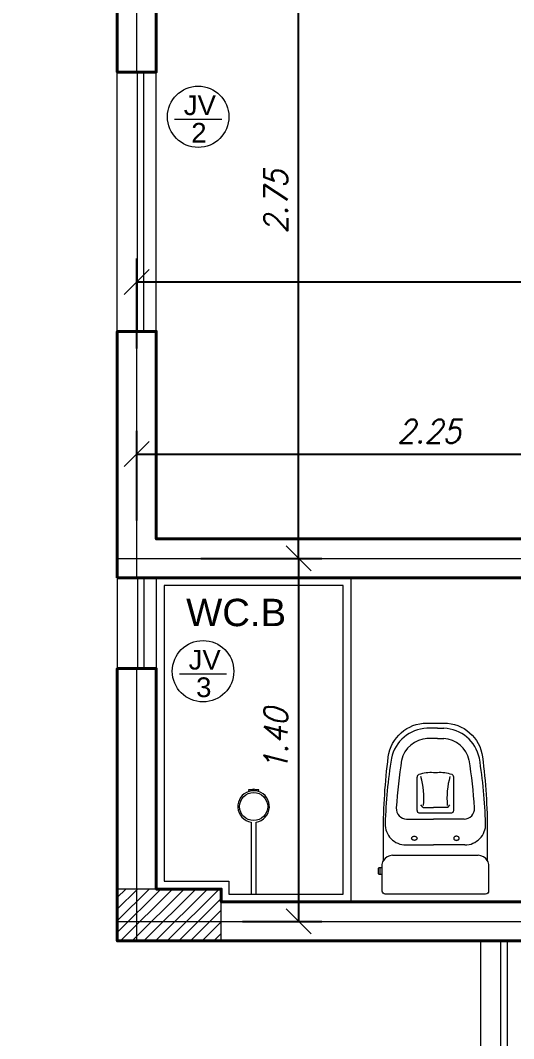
# Model space of a CAD drawing. Header units: millimetres. Extents: x 1865 to 2133, y 1062 to 1142.
# Drawn here: x 1970.332 to 1972.232, y 1084.177 to 1088.104 of the extents above; entities that cross this region are included whole.
import ezdxf

# ---------------------------------------------------------------- set-up
doc = ezdxf.new("R2010")
doc.units = ezdxf.units.MM
doc.header["$PDMODE"] = 35
for name, color, linetype, lineweight in [('Cota', 7, 'Continuous', 9), ('Eixo', 1, 'Continuous', 9), ('ESQ_INTER', 250, 'Continuous', 9), ('L_DECA', 7, 'Continuous', 13), ('PILAR', 7, 'Continuous', 5), ('Plarga', 7, 'Continuous', 40), ('texto', 7, 'Continuous', 13)]:
    doc.layers.add(name, color=color, linetype=linetype, lineweight=lineweight)
doc.styles.add('arial', font='arial.ttf')
doc.styles.add('romans15', font='romans.shx', dxfattribs={"width": 0.9, "oblique": 15})
doc.dimstyles.new('COTA_50', dxfattribs={"dimscale": 0.5, "dimtxt": 0.181, "dimasz": 0.193, "dimexe": 0.18, "dimexo": 0.15, "dimgap": 0.085, "dimtad": 1, "dimzin": 4, "dimdsep": 46, "dimtxsty": 'romans15', "dimblk1": 'OBLIQUE', "dimblk2": 'OBLIQUE', "dimsah": 1, "dimcen": 0.09, "dimclrd": 256, "dimclre": 256, "dimclrt": 256, "dimadec": 0, "dimazin": 0, "dimtfac": 1, "dimtmove": 2, "dimatfit": 3, "dimldrblk": 'NONE', "dimfxl": 1, "dimtolj": 1, "dimtzin": 1, "dimarcsym": 0})

# ---------------------------------------------------------------- blocks, each defined once
blk = doc.blocks.new('_OBLIQUE')
at = {"color": 0, "linetype": 'ByBlock'}
blk.add_line((-0.5, -0.5), (0.5, 0.5), dxfattribs=at)
blk = doc.blocks.new('*D240')
at = {"layer": 'Cota', "lineweight": -2, "transparency": 16777216}
for p, q in [((1971.1882, 1088.7793), (1971.4939, 1088.7793)), ((1971.4039, 1086.0293), (1971.4039, 1088.7793)), ((1971.0278, 1086.0293), (1971.4939, 1086.0293))]:
    blk.add_line(p, q, dxfattribs=at)
at = {"layer": 'Defpoints', "color": 0, "transparency": 16777216}
for p in [(1971.1132, 1088.7793), (1971.4039, 1088.7793), (1970.9528, 1086.0293)]:
    blk.add_point(p, dxfattribs=at)
at = {"layer": 'Cota', "lineweight": -2, "transparency": 16777216, "xscale": 0.0965, "yscale": 0.0965, "zscale": 0.0965}
for p, rotation in [((1971.4039, 1088.7793), 90), ((1971.4039, 1086.0293), 270)]:
    blk.add_blockref('_OBLIQUE', p, dxfattribs=dict(at, rotation=rotation))
at = {"layer": 'Cota', "transparency": 16777216, "insert": (1971.3162, 1087.4043), "char_height": 0.0905, "attachment_point": 5, "rotation": 90, "style": 'romans15'}
blk.add_mtext('\\A1;2.75', dxfattribs=at)
blk = doc.blocks.new('_None')
blk = doc.blocks.new('*D241')
at = {"layer": 'Cota', "lineweight": -2, "transparency": 16777216}
for p, q in [((1971.0278, 1086.0293), (1971.4939, 1086.0293)), ((1971.4039, 1086.0293), (1971.4039, 1084.6293)), ((1971.1882, 1084.6293), (1971.4939, 1084.6293))]:
    blk.add_line(p, q, dxfattribs=at)
at = {"layer": 'Defpoints', "color": 0, "transparency": 16777216}
for p in [(1970.9528, 1086.0293), (1971.1132, 1084.6293), (1971.4039, 1084.6293)]:
    blk.add_point(p, dxfattribs=at)
at = {"layer": 'Cota', "lineweight": -2, "transparency": 16777216, "xscale": 0.0965, "yscale": 0.0965, "zscale": 0.0965}
for p, rotation in [((1971.4039, 1086.0293), 90), ((1971.4039, 1084.6293), 270)]:
    blk.add_blockref('_OBLIQUE', p, dxfattribs=dict(at, rotation=rotation))
at = {"layer": 'Cota', "transparency": 16777216, "insert": (1971.3162, 1085.3293), "char_height": 0.0905, "attachment_point": 5, "rotation": 90, "style": 'romans15'}
blk.add_mtext('\\A1;1.40', dxfattribs=at)
blk = doc.blocks.new('*D258')
at = {"layer": 'Cota', "lineweight": -2, "transparency": 16777216}
for p, q in [((1970.7808, 1086.8387), (1970.7808, 1087.1852)), ((1974.2808, 1086.8795), (1974.2808, 1087.1852)), ((1970.7808, 1087.0952), (1974.2808, 1087.0952))]:
    blk.add_line(p, q, dxfattribs=at)
at = {"layer": 'Defpoints', "color": 0, "transparency": 16777216}
for p in [(1974.2808, 1087.0952), (1974.2808, 1086.8045), (1970.7808, 1086.7637)]:
    blk.add_point(p, dxfattribs=at)
at = {"layer": 'Cota', "lineweight": -2, "transparency": 16777216, "xscale": 0.0965, "yscale": 0.0965, "zscale": 0.0965, "rotation": 180}
blk.add_blockref('_OBLIQUE', (1970.7808, 1087.0952), dxfattribs=at)
at = {"layer": 'Cota', "lineweight": -2, "transparency": 16777216, "xscale": 0.0965, "yscale": 0.0965, "zscale": 0.0965}
blk.add_blockref('_OBLIQUE', (1974.2808, 1087.0952), dxfattribs=at)
at = {"layer": 'Cota', "transparency": 16777216, "insert": (1972.5308, 1087.1829), "char_height": 0.0905, "attachment_point": 5, "style": 'romans15'}
blk.add_mtext('\\A1;3.50', dxfattribs=at)
blk = doc.blocks.new('*D259')
at = {"layer": 'Cota', "lineweight": -2, "transparency": 16777216}
for p, q in [((1970.7808, 1086.1749), (1970.7808, 1086.5214)), ((1973.0308, 1086.1793), (1973.0308, 1086.5214)), ((1970.7808, 1086.4314), (1973.0308, 1086.4314))]:
    blk.add_line(p, q, dxfattribs=at)
at = {"layer": 'Defpoints', "color": 0, "transparency": 16777216}
for p in [(1973.0308, 1086.4314), (1970.7808, 1086.0999), (1973.0308, 1086.1043)]:
    blk.add_point(p, dxfattribs=at)
at = {"layer": 'Cota', "lineweight": -2, "transparency": 16777216, "xscale": 0.0965, "yscale": 0.0965, "zscale": 0.0965, "rotation": 180}
blk.add_blockref('_OBLIQUE', (1970.7808, 1086.4314), dxfattribs=at)
at = {"layer": 'Cota', "lineweight": -2, "transparency": 16777216, "xscale": 0.0965, "yscale": 0.0965, "zscale": 0.0965}
blk.add_blockref('_OBLIQUE', (1973.0308, 1086.4314), dxfattribs=at)
at = {"layer": 'Cota', "transparency": 16777216, "insert": (1971.9058, 1086.5191), "char_height": 0.0905, "attachment_point": 5, "style": 'romans15'}
blk.add_mtext('\\A1;2.25', dxfattribs=at)
blk = doc.blocks.new('*D629')
at = {"layer": 'Cota', "lineweight": -2, "transparency": 16777216}
for p, q in [((1962.8642, 1091.4446), (1962.574, 1091.2937)), ((1962.6539, 1091.3352), (1975.5039, 1066.6352)), ((1975.7142, 1066.7446), (1975.424, 1066.5937))]:
    blk.add_line(p, q, dxfattribs=at)
at = {"layer": 'Defpoints', "color": 0, "transparency": 16777216}
for p in [(1962.9308, 1091.4793), (1975.7808, 1066.7793), (1975.5039, 1066.6352)]:
    blk.add_point(p, dxfattribs=at)
at = {"layer": 'Cota', "lineweight": -2, "transparency": 16777216, "xscale": 0.0965, "yscale": 0.0965, "zscale": 0.0965}
for p, rotation in [((1962.6539, 1091.3352), 117.4853861439191), ((1975.5039, 1066.6352), 297.4853861439191)]:
    blk.add_blockref('_OBLIQUE', p, dxfattribs=dict(at, rotation=rotation))
at = {"layer": 'Cota', "transparency": 16777216, "insert": (1969.1567, 1079.0257), "char_height": 0.0905, "attachment_point": 5, "rotation": 297.4854, "style": 'romans15'}
blk.add_mtext('\\A1;27.84', dxfattribs=at)

msp = doc.modelspace()

# ---------------------------------------------------------------- hatches: boundary and pattern name
at = {"layer": 'PILAR'}
h = msp.add_hatch(dxfattribs=at)
h.set_pattern_fill('ANSI31,_O', color=256, scale=0.01)
h.set_pattern_definition([(45, (107.142787, 132.34008), (-0.0224506403, 0.0224506403), [])])
h.paths.add_polyline_path([(1971.1058, 1084.7543), (1971.1058, 1084.5543), (1970.7058, 1084.5543), (1970.7058, 1084.7543)])

# ---------------------------------------------------------------- linework, layer by layer
at = {"lineweight": 5}
for points in [[(1970.7058, 1086.9043), (1970.7058, 1087.9043)], [(1970.8558, 1086.9043), (1970.8558, 1087.9043)], [(1970.7058, 1085.9543), (1970.7058, 1085.6043)], [(1970.8558, 1085.4543), (1970.8558, 1084.7543), (1971.1058, 1084.7543), (1971.1058, 1084.7043), (1971.6058, 1084.7043), (1971.6058, 1085.9543), (1970.8558, 1085.9543)], [(1970.8558, 1085.9543), (1970.8558, 1085.6043)], [(1972.1058, 1082.1043), (1972.1058, 1084.5543)]]:
    msp.add_lwpolyline(points, dxfattribs=at)
msp.add_lwpolyline([(1970.8858, 1084.7843), (1971.1358, 1084.7843), (1971.1358, 1084.7343), (1971.5758, 1084.7343), (1971.5758, 1085.9243), (1970.8858, 1085.9243)], close=True, dxfattribs=at)
at = {"layer": 'Cota', "color": 0}
for points in [[(1970.9266, 1087.7224), (1971.1079, 1087.7224)], [(1970.9453, 1085.5846), (1971.1266, 1085.5846)]]:
    msp.add_lwpolyline(points, dxfattribs=at)
for centre in [(1971.0172, 1087.7317), (1971.0359, 1085.5939)]:
    msp.add_circle(centre, 0.1183, dxfattribs=at)
at = {"layer": 'Eixo'}
for points in [[(1970.7808, 1087.9043), (1970.7808, 1088.8543)], [(1970.7808, 1085.9543), (1970.7808, 1086.9043)], [(1970.7058, 1086.0293), (1973.1058, 1086.0293)], [(1970.7808, 1084.5543), (1970.7808, 1085.6043)], [(1970.7058, 1084.6293), (1974.3558, 1084.6293)]]:
    msp.add_lwpolyline(points, dxfattribs=at)
at = {"layer": 'ESQ_INTER'}
for points in [[(1970.7833, 1086.9043), (1970.7833, 1087.9043)], [(1970.8083, 1086.9043), (1970.8083, 1087.9043)], [(1970.7833, 1085.9543), (1970.7833, 1085.6043)], [(1970.8083, 1085.9543), (1970.8083, 1085.6043)], [(1972.1833, 1082.1043), (1972.1833, 1084.5543)], [(1972.2083, 1082.1043), (1972.2083, 1084.5543)]]:
    msp.add_lwpolyline(points, dxfattribs=at)
at = {"layer": 'L_DECA', "color": 0}
for p, q in [((1971.9233, 1085.3743), (1971.8982, 1085.3743)), ((1971.9383, 1085.3743), (1971.9233, 1085.3743)), ((1971.9383, 1085.3743), (1971.9634, 1085.3743)), ((1971.9233, 1085.3343), (1971.8982, 1085.3343)), ((1971.9383, 1085.3343), (1971.9233, 1085.3343)), ((1971.9383, 1085.3343), (1971.9634, 1085.3343)), ((1971.9383, 1085.2029), (1971.9233, 1085.2029)), ((1971.86, 1085.0571), (1971.86, 1085.1859)), ((1972.0016, 1085.0571), (1972.0016, 1085.1859)), ((1971.8835, 1085.0691), (1971.8747, 1085.0794)), ((1971.9781, 1085.0691), (1971.9869, 1085.0794)), ((1971.9943, 1085.0474), (1971.8672, 1085.0474)), ((1971.8835, 1085.0691), (1971.9233, 1085.0691)), ((1971.9383, 1085.0691), (1971.9233, 1085.0691)), ((1971.9781, 1085.0691), (1971.9383, 1085.0691)), ((1971.8201, 1085.0243), (1971.9233, 1085.0243)), ((1971.9383, 1085.0243), (1971.9233, 1085.0243)), ((1972.0414, 1085.0243), (1971.9383, 1085.0243)), ((1971.8172, 1084.9243), (1971.9233, 1084.9243)), ((1972.0443, 1084.9243), (1971.9383, 1084.9243)), ((1971.7658, 1084.8843), (1972.0958, 1084.8843)), ((1971.7164, 1084.8379), (1971.7164, 1084.8097)), ((1971.7258, 1084.8097), (1971.7258, 1084.8379))]:
    msp.add_line(p, q, dxfattribs=at)
at = {"layer": 'L_DECA', "color": 0, "lineweight": 5}
msp.add_line((1971.2308, 1085.1396), (1971.2308, 1085.1331), dxfattribs=at)
msp.add_line((1971.2308, 1085.1396), (1971.2308, 1085.1331), dxfattribs=at)
msp.add_lwpolyline([(1971.9383, 1085.3943), (1971.9634, 1085.3943, -0.377152), (1972.1122, 1085.2634, -0.032054), (1972.1308, 1084.9734), (1972.1308, 1084.8636, -0.127017), (1972.1358, 1084.8443), (1972.1358, 1084.7463, -0.414214), (1972.1238, 1084.7343), (1971.7378, 1084.7343, -0.414214), (1971.7258, 1084.7463), (1971.7258, 1084.8097), (1971.7164, 1084.8097, -0.414214), (1971.7114, 1084.8147), (1971.7114, 1084.8329, -0.414214), (1971.7164, 1084.8379), (1971.7258, 1084.8379), (1971.7258, 1084.8443, -0.127017), (1971.7308, 1084.8636), (1971.7308, 1084.9734, -0.032054), (1971.7494, 1085.2634, -0.377152), (1971.8982, 1085.3943), (1971.9233, 1085.3943)], format="xyb", close=True, dxfattribs=at)
at = {"layer": 'L_DECA', "lineweight": 5}
msp.add_lwpolyline([(1971.2507, 1085.136, 0.539623), (1971.2502, 1085.1366, -0.128878), (1971.2308, 1085.1396, -0.125633), (1971.2118, 1085.1366, 0.533279), (1971.2113, 1085.136), (1971.213, 1085.1305, 0.792167), (1971.2208, 1085.0124), (1971.2208, 1084.7343), (1971.2408, 1084.7343), (1971.2408, 1085.0124, 0.789351), (1971.2489, 1085.1303)], format="xyb", close=True, dxfattribs=at)
at = {"layer": 'L_DECA', "color": 0}
for points in [[(1971.8394, 1084.9499, -0.1249), (1971.8401, 1084.9528, -0.105797), (1971.8424, 1084.9555, -0.086669), (1971.8456, 1084.9571, -0.076734), (1971.8497, 1084.9578, -0.076734), (1971.8537, 1084.9571, -0.086669), (1971.857, 1084.9555, -0.105797), (1971.8592, 1084.9528, -0.1249), (1971.86, 1084.9499, -0.1249), (1971.8592, 1084.947, -0.105797), (1971.857, 1084.9443, -0.086669), (1971.8537, 1084.9427, -0.076734), (1971.8497, 1084.942, -0.076734), (1971.8456, 1084.9427, -0.086669), (1971.8424, 1084.9443, -0.105797), (1971.8401, 1084.947, -0.1249)], [(1972.0222, 1084.9499, 0.1249), (1972.0214, 1084.9528, 0.105797), (1972.0192, 1084.9555, 0.086669), (1972.0159, 1084.9571, 0.076734), (1972.0119, 1084.9578, 0.076734), (1972.0078, 1084.9571, 0.086669), (1972.0046, 1084.9555, 0.105797), (1972.0023, 1084.9528, 0.1249), (1972.0016, 1084.9499, 0.1249), (1972.0023, 1084.947, 0.105797), (1972.0046, 1084.9443, 0.086669), (1972.0078, 1084.9427, 0.076734), (1972.0119, 1084.942, 0.076734), (1972.0159, 1084.9427, 0.086669), (1972.0192, 1084.9443, 0.105797), (1972.0214, 1084.947, 0.1249)]]:
    msp.add_lwpolyline(points, format="xyb", close=True, dxfattribs=at)
msp.add_lwpolyline([(1971.9383, 1084.9243), (1971.9233, 1084.9243)], dxfattribs=at)
at = {"layer": 'L_DECA', "color": 0, "lineweight": 5}
msp.add_circle((1971.2308, 1085.0723), 0.0541, dxfattribs=at)
at = {"layer": 'L_DECA', "color": 0}
for centre, radius, start, end in [((1971.9041, 1085.2284), 0.146, 92.3498, 168.0127), ((1971.9574, 1085.2284), 0.146, 11.9873, 87.6502), ((1971.9041, 1085.2284), 0.106, 92.3498, 168.0127), ((1971.9574, 1085.2284), 0.106, 11.9873, 87.6502), ((1973.7524, 1084.9416), 2.0162, 170.9502, 178.1443), ((1973.7524, 1084.9416), 1.9762, 170.9502, 176.3667), ((1970.1091, 1084.9416), 1.9762, 3.6333, 9.0498), ((1970.1091, 1084.9416), 2.0162, 1.8557, 9.0498), ((1971.87, 1085.1859), 0.01, 108.5221, 180), ((1971.9145, 1085.0529), 0.1503, 86.6619, 108.5221), ((1971.947, 1085.0529), 0.1503, 71.4779, 93.3381), ((1971.9916, 1085.1859), 0.01, 0, 71.4779), ((1971.5741, 1085.1042), 0.3121, 354.8948, 15.623), ((1972.2874, 1085.1042), 0.3121, 164.377, 185.1052), ((1971.8201, 1085.0643), 0.04, 176.3667, 270), ((1971.87, 1085.0571), 0.01, 180, 254.1688), ((1971.9916, 1085.0571), 0.01, 285.8312, 0), ((1972.0414, 1085.0643), 0.04, 270, 3.6333), ((1971.8172, 1085.0043), 0.08, 178.1443, 270), ((1972.0443, 1085.0043), 0.08, 270, 1.8557), ((1971.7658, 1084.8443), 0.04, 90, 151.045), ((1972.0958, 1084.8443), 0.04, 28.955, 90)]:
    msp.add_arc(centre, radius, start, end, dxfattribs=at)
at = {"layer": 'L_DECA', "color": 0, "lineweight": 5}
msp.add_arc((1971.2308, 1085.0723), 0.0608, 72.612, 106.9908, dxfattribs=at)
at = {"layer": 'PILAR'}
msp.add_lwpolyline([(1971.1058, 1084.7543), (1970.7058, 1084.7543), (1970.7058, 1084.5543), (1971.1058, 1084.5543)], close=True, dxfattribs=at)
at = {"layer": 'Plarga'}
msp.add_lwpolyline([(1970.8558, 1088.6543), (1971.1058, 1088.6543), (1971.1058, 1088.7043), (1974.2058, 1088.7043), (1974.2058, 1085.9043), (1974.3558, 1085.9043), (1974.3558, 1085.9543), (1974.4058, 1085.9543), (1974.4058, 1086.1043), (1974.3558, 1086.1043), (1974.3558, 1088.7043), (1977.3058, 1088.7043), (1977.3058, 1088.6543), (1977.5558, 1088.6543), (1977.5558, 1087.9043), (1977.7058, 1087.9043), (1977.7058, 1088.8543), (1970.7058, 1088.8543), (1970.7058, 1087.9043), (1970.8558, 1087.9043)], close=True, dxfattribs=at)
for points in [[(1970.7058, 1085.9543), (1970.7058, 1086.9043), (1970.8558, 1086.9043), (1970.8558, 1086.1043), (1973.1058, 1086.1043), (1973.1058, 1085.9043), (1972.9558, 1085.9043), (1972.9558, 1085.9543), (1970.7058, 1085.9543)], [(1974.3558, 1084.5543), (1970.7058, 1084.5543), (1970.7058, 1085.6043), (1970.8558, 1085.6043), (1970.8558, 1084.7543), (1971.1058, 1084.7543), (1971.1058, 1084.7043), (1972.9558, 1084.7043)]]:
    msp.add_lwpolyline(points, dxfattribs=at)

# ---------------------------------------------------------------- texts
at = {"layer": 'texto', "color": 0, "style": 'arial'}
for s, height, p in [('JV', 0.07601, (1970.9617, 1087.7383)), ('2', 0.076, (1970.9905, 1087.6321)), ('JV', 0.07601, (1970.9804, 1085.6005)), ('3', 0.076, (1971.0092, 1085.4943))]:
    msp.add_text(s, height=height, dxfattribs=at).set_placement(p)
at = {"layer": 'texto', "style": 'arial'}
msp.add_text('WC.B', height=0.10557, dxfattribs=at).set_placement((1970.9709, 1085.7678))

# ---------------------------------------------------------------- dimensions: what is measured, and where the dimension line sits
at = {"layer": 'Cota'}
dim = msp.add_aligned_dim(p1=(1962.9308, 1091.4793), p2=(1975.7808, 1066.7793), distance=-0.3121, dimstyle='COTA_50', dxfattribs=at)
dim.commit()
dim.dimension.update_dxf_attribs({"geometry": '*D629', "text_midpoint": (1969.1567, 1079.0257)})
for base, p1, p2, angle, picture, middle in [((1971.4039, 1088.7793), (1970.9528, 1086.0293), (1971.1132, 1088.7793), 270, '*D240', (1971.3162, 1087.4043)), ((1974.2808, 1087.0952), (1970.7808, 1086.7637), (1974.2808, 1086.8045), 180, '*D258', (1972.5308, 1087.1829)), ((1973.0308, 1086.4314), (1970.7808, 1086.0999), (1973.0308, 1086.1043), 180, '*D259', (1971.9058, 1086.5191)), ((1971.4039, 1084.6293), (1970.9528, 1086.0293), (1971.1132, 1084.6293), 90, '*D241', (1971.3162, 1085.3293))]:
    dim = msp.add_linear_dim(base=base, p1=p1, p2=p2, angle=angle, dimstyle='COTA_50', dxfattribs=at)
    dim.commit()
    dim.dimension.update_dxf_attribs({"geometry": picture, "text_midpoint": middle})

doc.saveas('drawing.dxf')
